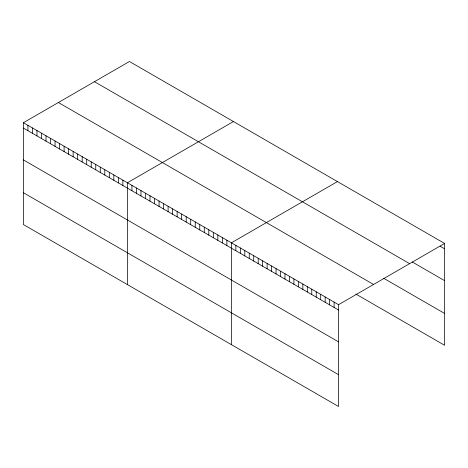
<?xml version="1.0" encoding="UTF-8"?>
<svg xmlns="http://www.w3.org/2000/svg" width="468" height="468" viewBox="0 0 468 468"><rect width="100%" height="100%" fill="white"/><g stroke="black" fill="none" stroke-linecap="round" stroke-linejoin="round"><path stroke-width="0.7" d="M23.4 122.715L338.557 304.674L338.557 406.505L23.4 224.552L23.4 122.715L129.443 61.495L444.6 243.448L444.6 345.285L355.861 294.05M233.444 121.54L127.401 182.766L127.401 284.597M337.446 181.584L231.403 242.81L231.403 344.641M338.557 304.674L444.6 243.448M440.136 246.238L444.6 248.812M412.232 261.963L444.6 280.648M94.448 81.701L409.605 263.654M383.766 278.325L444.6 313.449M58.395 102.515L373.552 284.468M23.4 128.08L338.557 310.038M23.4 159.916L338.557 341.874M23.4 192.717L338.557 374.669M334.094 302.094L334.094 307.458M329.63 299.52L329.63 304.879M325.166 296.94L325.166 302.305M320.697 294.36L320.697 299.725M316.233 291.786L316.233 297.151M311.77 289.206L311.77 294.571M307.306 286.627L307.306 291.991M302.843 284.053L302.843 289.417M298.373 281.473L298.373 286.837M293.91 278.893L293.91 284.257M289.446 276.319L289.446 281.683M284.983 273.739L284.983 279.103M280.519 271.165L280.519 276.529M276.05 268.585L276.05 273.95M271.586 266.005L271.586 271.37M267.123 263.431L267.123 268.796M262.659 260.851L262.659 266.216M258.196 258.272L258.196 263.636M253.726 255.698L253.726 261.062M249.263 253.118L249.263 258.482M244.799 250.544L244.799 255.902M240.336 247.964L240.336 253.328M235.872 245.384L235.872 250.749M226.881 240.195L226.881 245.56M222.358 237.586L222.358 242.951M217.836 234.977L217.836 240.341M213.32 232.368L213.32 237.726M208.798 229.753L208.798 235.117M204.276 227.144L204.276 232.508M199.754 224.535L199.754 229.899M195.232 221.926L195.232 227.284M190.71 219.311L190.71 224.675M186.188 216.702L186.188 222.066M181.666 214.092L181.666 219.457M177.144 211.477L177.144 216.842M172.622 208.868L172.622 214.233M168.1 206.259L168.1 211.624M163.578 203.65L163.578 209.015M159.056 201.035L159.056 206.4M154.534 198.426L154.534 203.791M150.012 195.817L150.012 201.181M145.489 193.208L145.489 198.567M140.967 190.593L140.967 195.957M136.445 187.984L136.445 193.348M131.923 185.375L131.923 190.739M122.879 180.151L122.879 185.515M118.357 177.542L118.357 182.906M113.835 174.933L113.835 180.297M109.313 172.318L109.313 177.682M104.791 169.709L104.791 175.073M100.269 167.099L100.269 172.464M95.747 164.49L95.747 169.855M91.225 161.875L91.225 167.24M86.709 159.266L86.709 164.631M82.187 156.657L82.187 162.022M77.665 154.048L77.665 159.407M73.143 151.433L73.143 156.798M68.62 148.824L68.62 154.188M64.098 146.215L64.098 151.579M59.576 143.6L59.576 148.964M55.054 140.991L55.054 146.355M50.532 138.382L50.532 143.746M46.01 135.773L46.01 141.137M41.488 133.158L41.488 138.522M36.966 130.549L36.966 135.913M32.444 127.939L32.444 133.304M27.922 125.33L27.922 130.695"/></g></svg>
